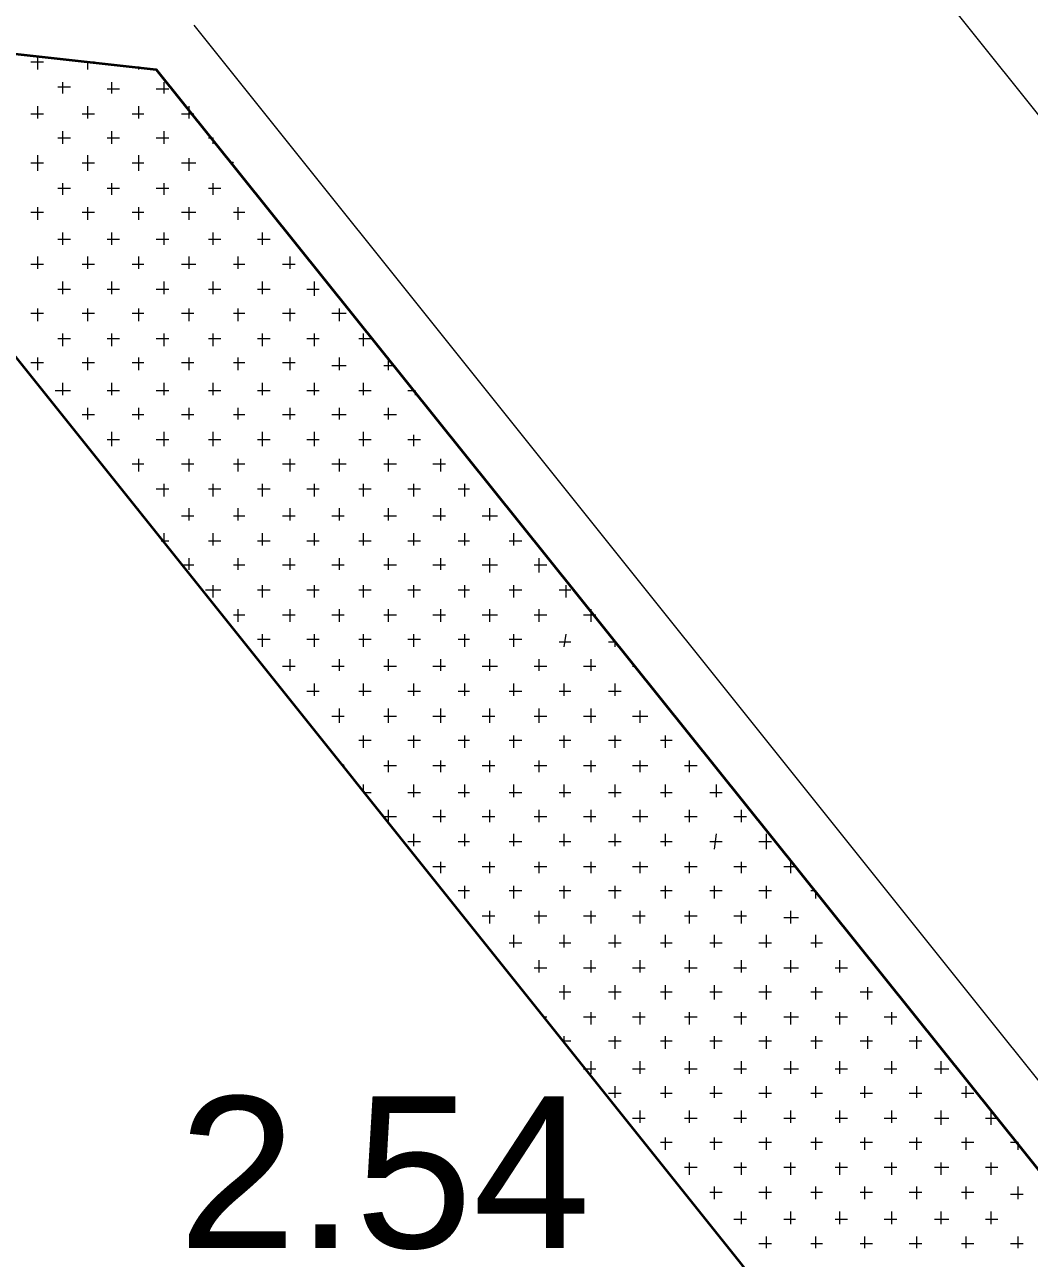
# Model space of a CAD drawing. Header units: millimetres. Extents: x -1787 to 4633, y 81 to 2259.
# Drawn here: x 3682.6 to 3809.3, y 1622.9 to 1778.5 of the extents above; entities that cross this region are included whole.
import ezdxf

# ---------------------------------------------------------------- set-up
doc = ezdxf.new("R2010")
doc.units = ezdxf.units.MM
doc.header["$MEASUREMENT"] = 0
doc.layers.get('0').update_dxf_attribs({"linetype": 'CONTINUOUS'})
doc.styles.add('Arial$001', font='arial.ttf', dxfattribs={"height": 2.232})

msp = doc.modelspace()

# ---------------------------------------------------------------- linework, layer by layer
at = {"color": 5, "linetype": 'Continuous', "lineweight": 20, "true_color": 0x000005}
for points in [[(3649.46722, 1840.72647), (3607.75306, 1892.77796), (3670.02027, 1942.51876), (3900.36029, 1654.89777), (3913.12994, 1653.31676), (3955.20895, 1692.59862)], [(3703.95103, 1778.45926), (3910.33278, 1520.39087), (3910.33278, 1520.39087)]]:
    msp.add_lwpolyline(points, dxfattribs=at)
at = {"color": 1, "linetype": 'Continuous', "lineweight": 35, "true_color": 0x000001}
msp.add_lwpolyline([(3416.57327, 1551.52447), (3419.97851, 1585.45524), (3654.08862, 1777.85118), (3699.20802, 1772.86494), (3904.13038, 1517.22886), (3899.14414, 1472.47431), (3665.27726, 1280.07836), (3630.73842, 1283.72683)], close=True, dxfattribs=at)
msp.add_lwpolyline([(3650.68338, 1775.05402), (3895.37405, 1469.06907), (3895.37405, 1469.06907)], dxfattribs=at)
at = {"color": 3, "linetype": 'Continuous', "lineweight": 15, "true_color": 0x000003}
for points in [[(3683.39799, 1773.83787), (3684.97899, 1773.83787), (3684.97899, 1773.83787)], [(3684.2493, 1772.86494), (3684.2493, 1774.44594), (3684.2493, 1774.44594)], [(3689.84362, 1773.83787), (3691.42462, 1773.83787), (3691.42462, 1773.83787)], [(3690.57331, 1772.86494), (3690.57331, 1773.83787), (3690.57331, 1773.83787)], [(3697.01894, 1772.86494), (3697.01894, 1773.22979), (3697.01894, 1773.22979)], [(3686.80323, 1770.67586), (3688.38423, 1770.67586), (3688.38423, 1770.67586)], [(3687.4113, 1769.82455), (3687.4113, 1771.28394), (3687.4113, 1771.28394)], [(3693.00562, 1770.43263), (3694.58663, 1770.43263), (3694.58663, 1770.43263)], [(3693.6137, 1769.82455), (3693.6137, 1771.28394), (3693.6137, 1771.28394)], [(3699.20802, 1770.43263), (3700.78903, 1770.43263), (3700.78903, 1770.43263)], [(3700.18095, 1769.82455), (3700.18095, 1771.28394), (3700.18095, 1771.28394)], [(3683.39799, 1767.27062), (3684.97899, 1767.27062), (3684.97899, 1767.27062)], [(3684.2493, 1766.66254), (3684.2493, 1768.24355), (3684.2493, 1768.24355)], [(3689.84362, 1767.27062), (3691.42462, 1767.27062), (3691.42462, 1767.27062)], [(3690.57331, 1766.66254), (3690.57331, 1768.24355), (3690.57331, 1768.24355)], [(3696.16763, 1767.27062), (3697.62702, 1767.27062), (3697.62702, 1767.27062)], [(3697.01894, 1766.66254), (3697.01894, 1768.24355), (3697.01894, 1768.24355)], [(3702.37003, 1767.27062), (3703.95103, 1767.27062), (3703.95103, 1767.27062)], [(3703.34295, 1766.66254), (3703.34295, 1768.24355), (3703.34295, 1768.24355)], [(3686.80323, 1764.23023), (3688.38423, 1764.23023), (3688.38423, 1764.23023)], [(3687.4113, 1763.50054), (3687.4113, 1765.08154), (3687.4113, 1765.08154)], [(3693.00562, 1764.23023), (3694.58663, 1764.23023), (3694.58663, 1764.23023)], [(3693.6137, 1763.50054), (3693.6137, 1765.08154), (3693.6137, 1765.08154)], [(3699.20802, 1764.23023), (3700.78903, 1764.23023), (3700.78903, 1764.23023)], [(3700.18095, 1763.50054), (3700.18095, 1765.08154), (3700.18095, 1765.08154)], [(3705.77527, 1764.23023), (3706.38334, 1764.23023), (3706.38334, 1764.23023)], [(3706.38334, 1763.50054), (3706.38334, 1764.23023), (3706.38334, 1764.23023)], [(3683.39799, 1761.06822), (3684.97899, 1761.06822), (3684.97899, 1761.06822)], [(3684.2493, 1760.0953), (3684.2493, 1762.04115), (3684.2493, 1762.04115)], [(3689.84362, 1761.06822), (3691.42462, 1761.06822), (3691.42462, 1761.06822)], [(3690.57331, 1760.0953), (3690.57331, 1762.04115), (3690.57331, 1762.04115)], [(3696.16763, 1761.06822), (3697.62702, 1761.06822), (3697.62702, 1761.06822)], [(3697.01894, 1760.0953), (3697.01894, 1762.04115), (3697.01894, 1762.04115)], [(3702.37003, 1761.06822), (3704.19426, 1761.06822), (3704.19426, 1761.06822)], [(3703.34295, 1760.0953), (3703.34295, 1761.6763), (3703.34295, 1761.6763)], [(3708.93727, 1761.06822), (3708.81566, 1761.18984), (3708.81566, 1761.18984)], [(3686.80323, 1757.90622), (3688.38423, 1757.90622), (3688.38423, 1757.90622)], [(3687.4113, 1757.05491), (3687.4113, 1758.51429), (3687.4113, 1758.51429)], [(3693.00562, 1757.90622), (3694.58663, 1757.90622), (3694.58663, 1757.90622)], [(3693.6137, 1757.05491), (3693.6137, 1758.51429), (3693.6137, 1758.51429)], [(3699.20802, 1757.90622), (3700.78903, 1757.90622), (3700.78903, 1757.90622)], [(3700.18095, 1757.05491), (3700.18095, 1758.51429), (3700.18095, 1758.51429)], [(3705.77527, 1757.90622), (3707.35627, 1757.90622), (3707.35627, 1757.90622)], [(3706.38334, 1757.05491), (3706.38334, 1758.51429), (3706.38334, 1758.51429)], [(3683.39799, 1754.86583), (3684.97899, 1754.86583), (3684.97899, 1754.86583)], [(3684.2493, 1753.8929), (3684.2493, 1755.4739), (3684.2493, 1755.4739)], [(3689.84362, 1754.86583), (3691.42462, 1754.86583), (3691.42462, 1754.86583)], [(3690.57331, 1753.8929), (3690.57331, 1755.4739), (3690.57331, 1755.4739)], [(3696.16763, 1754.86583), (3697.62702, 1754.86583), (3697.62702, 1754.86583)], [(3697.01894, 1753.8929), (3697.01894, 1755.4739), (3697.01894, 1755.4739)], [(3702.37003, 1754.86583), (3704.19426, 1754.86583), (3704.19426, 1754.86583)], [(3703.34295, 1753.8929), (3703.34295, 1755.4739), (3703.34295, 1755.4739)], [(3708.93727, 1754.86583), (3710.39666, 1754.86583), (3710.39666, 1754.86583)], [(3709.54535, 1753.8929), (3709.54535, 1755.4739), (3709.54535, 1755.4739)], [(3686.80323, 1751.46059), (3688.38423, 1751.46059), (3688.38423, 1751.46059)], [(3687.4113, 1750.73089), (3687.4113, 1752.3119), (3687.4113, 1752.3119)], [(3693.00562, 1751.46059), (3694.58663, 1751.46059), (3694.58663, 1751.46059)], [(3693.6137, 1750.73089), (3693.6137, 1752.3119), (3693.6137, 1752.3119)], [(3699.20802, 1751.46059), (3700.78903, 1751.46059), (3700.78903, 1751.46059)], [(3700.18095, 1750.73089), (3700.18095, 1752.3119), (3700.18095, 1752.3119)], [(3705.77527, 1751.46059), (3707.35627, 1751.46059), (3707.35627, 1751.46059)], [(3706.38334, 1750.73089), (3706.38334, 1752.3119), (3706.38334, 1752.3119)], [(3711.97766, 1751.46059), (3713.55867, 1751.46059), (3713.55867, 1751.46059)], [(3712.58574, 1750.73089), (3712.58574, 1752.3119), (3712.58574, 1752.3119)], [(3683.39799, 1748.29858), (3684.97899, 1748.29858), (3684.97899, 1748.29858)], [(3684.2493, 1747.6905), (3684.2493, 1749.27151), (3684.2493, 1749.27151)], [(3689.84362, 1748.29858), (3691.42462, 1748.29858), (3691.42462, 1748.29858)], [(3690.57331, 1747.6905), (3690.57331, 1749.27151), (3690.57331, 1749.27151)], [(3696.16763, 1748.29858), (3697.62702, 1748.29858), (3697.62702, 1748.29858)], [(3697.01894, 1747.6905), (3697.01894, 1749.27151), (3697.01894, 1749.27151)], [(3702.37003, 1748.29858), (3704.19426, 1748.29858), (3704.19426, 1748.29858)], [(3703.34295, 1747.6905), (3703.34295, 1749.27151), (3703.34295, 1749.27151)], [(3708.93727, 1748.29858), (3710.39666, 1748.29858), (3710.39666, 1748.29858)], [(3709.54535, 1747.6905), (3709.54535, 1749.27151), (3709.54535, 1749.27151)], [(3715.13967, 1748.29858), (3716.72067, 1748.29858), (3716.72067, 1748.29858)], [(3716.1126, 1747.6905), (3716.1126, 1749.27151), (3716.1126, 1749.27151)], [(3686.80323, 1745.13657), (3688.38423, 1745.13657), (3688.38423, 1745.13657)], [(3687.4113, 1744.5285), (3687.4113, 1746.1095), (3687.4113, 1746.1095)], [(3693.00562, 1745.13657), (3694.58663, 1745.13657), (3694.58663, 1745.13657)], [(3693.6137, 1744.5285), (3693.6137, 1746.1095), (3693.6137, 1746.1095)], [(3699.20802, 1745.13657), (3700.78903, 1745.13657), (3700.78903, 1745.13657)], [(3700.18095, 1744.5285), (3700.18095, 1746.1095), (3700.18095, 1746.1095)], [(3705.77527, 1745.13657), (3707.35627, 1745.13657), (3707.35627, 1745.13657)], [(3706.38334, 1744.5285), (3706.38334, 1746.1095), (3706.38334, 1746.1095)], [(3711.97766, 1745.13657), (3713.55867, 1745.13657), (3713.55867, 1745.13657)], [(3712.58574, 1744.5285), (3712.58574, 1746.1095), (3712.58574, 1746.1095)], [(3718.18006, 1745.13657), (3719.76107, 1745.13657), (3719.76107, 1745.13657)], [(3719.15299, 1744.28526), (3719.15299, 1746.1095), (3719.15299, 1746.1095)], [(3683.39799, 1742.09618), (3684.97899, 1742.09618), (3684.97899, 1742.09618)], [(3684.2493, 1741.12326), (3684.2493, 1742.70426), (3684.2493, 1742.70426)], [(3689.84362, 1742.09618), (3691.42462, 1742.09618), (3691.42462, 1742.09618)], [(3690.57331, 1741.12326), (3690.57331, 1742.70426), (3690.57331, 1742.70426)], [(3696.16763, 1742.09618), (3697.62702, 1742.09618), (3697.62702, 1742.09618)], [(3697.01894, 1741.12326), (3697.01894, 1742.70426), (3697.01894, 1742.70426)], [(3702.37003, 1742.09618), (3703.95103, 1742.09618), (3703.95103, 1742.09618)], [(3703.34295, 1741.12326), (3703.34295, 1742.70426), (3703.34295, 1742.70426)], [(3708.93727, 1742.09618), (3710.39666, 1742.09618), (3710.39666, 1742.09618)], [(3709.54535, 1741.12326), (3709.54535, 1742.70426), (3709.54535, 1742.70426)], [(3715.13967, 1742.09618), (3716.72067, 1742.09618), (3716.72067, 1742.09618)], [(3716.1126, 1741.12326), (3716.1126, 1742.70426), (3716.1126, 1742.70426)], [(3721.34207, 1742.09618), (3723.1663, 1742.09618), (3723.1663, 1742.09618)], [(3722.31499, 1741.12326), (3722.31499, 1742.70426), (3722.31499, 1742.70426)], [(3686.80323, 1738.93418), (3688.38423, 1738.93418), (3688.38423, 1738.93418)], [(3687.4113, 1737.96125), (3687.4113, 1739.54225), (3687.4113, 1739.54225)], [(3693.00562, 1738.93418), (3694.58663, 1738.93418), (3694.58663, 1738.93418)], [(3693.6137, 1737.96125), (3693.6137, 1739.54225), (3693.6137, 1739.54225)], [(3699.20802, 1738.93418), (3700.78903, 1738.93418), (3700.78903, 1738.93418)], [(3700.18095, 1737.96125), (3700.18095, 1739.54225), (3700.18095, 1739.54225)], [(3705.77527, 1738.93418), (3707.35627, 1738.93418), (3707.35627, 1738.93418)], [(3706.38334, 1737.96125), (3706.38334, 1739.54225), (3706.38334, 1739.54225)], [(3711.97766, 1738.93418), (3713.55867, 1738.93418), (3713.55867, 1738.93418)], [(3712.58574, 1737.96125), (3712.58574, 1739.54225), (3712.58574, 1739.54225)], [(3718.18006, 1738.93418), (3719.76107, 1738.93418), (3719.76107, 1738.93418)], [(3719.15299, 1737.96125), (3719.15299, 1739.54225), (3719.15299, 1739.54225)], [(3724.74731, 1738.93418), (3726.32831, 1738.93418), (3726.32831, 1738.93418)], [(3725.35538, 1737.96125), (3725.35538, 1739.54225), (3725.35538, 1739.54225)], [(3683.39799, 1735.89379), (3684.97899, 1735.89379), (3684.97899, 1735.89379)], [(3684.2493, 1734.92086), (3684.2493, 1736.50186), (3684.2493, 1736.50186)], [(3689.84362, 1735.89379), (3691.42462, 1735.89379), (3691.42462, 1735.89379)], [(3690.57331, 1734.92086), (3690.57331, 1736.50186), (3690.57331, 1736.50186)], [(3696.16763, 1735.89379), (3697.62702, 1735.89379), (3697.62702, 1735.89379)], [(3697.01894, 1734.92086), (3697.01894, 1736.50186), (3697.01894, 1736.50186)], [(3702.37003, 1735.89379), (3703.95103, 1735.89379), (3703.95103, 1735.89379)], [(3703.34295, 1734.92086), (3703.34295, 1736.50186), (3703.34295, 1736.50186)], [(3708.93727, 1735.89379), (3710.39666, 1735.89379), (3710.39666, 1735.89379)], [(3709.54535, 1734.92086), (3709.54535, 1736.50186), (3709.54535, 1736.50186)], [(3715.13967, 1735.89379), (3716.72067, 1735.89379), (3716.72067, 1735.89379)], [(3716.1126, 1734.92086), (3716.1126, 1736.50186), (3716.1126, 1736.50186)], [(3722.31499, 1734.92086), (3722.31499, 1736.50186), (3722.31499, 1736.50186)], [(3728.51739, 1734.92086), (3728.51739, 1736.50186), (3728.51739, 1736.50186)], [(3721.34207, 1735.52894), (3723.1663, 1735.52894), (3723.1663, 1735.52894)], [(3727.90931, 1735.52894), (3729.12547, 1735.52894), (3729.12547, 1735.52894)], [(3687.4113, 1731.75885), (3687.4113, 1733.33986), (3687.4113, 1733.33986)], [(3693.6137, 1731.75885), (3693.6137, 1733.33986), (3693.6137, 1733.33986)], [(3700.18095, 1731.75885), (3700.18095, 1733.33986), (3700.18095, 1733.33986)], [(3706.38334, 1731.75885), (3706.38334, 1733.33986), (3706.38334, 1733.33986)], [(3712.58574, 1731.75885), (3712.58574, 1733.33986), (3712.58574, 1733.33986)], [(3719.15299, 1731.75885), (3719.15299, 1733.33986), (3719.15299, 1733.33986)], [(3725.35538, 1731.75885), (3725.35538, 1733.33986), (3725.35538, 1733.33986)], [(3686.43838, 1732.36693), (3688.38423, 1732.36693), (3688.38423, 1732.36693)], [(3693.00562, 1732.36693), (3694.58663, 1732.36693), (3694.58663, 1732.36693)], [(3699.20802, 1732.36693), (3700.78903, 1732.36693), (3700.78903, 1732.36693)], [(3705.77527, 1732.36693), (3707.35627, 1732.36693), (3707.35627, 1732.36693)], [(3711.97766, 1732.36693), (3713.55867, 1732.36693), (3713.55867, 1732.36693)], [(3718.18006, 1732.36693), (3719.76107, 1732.36693), (3719.76107, 1732.36693)], [(3724.74731, 1732.36693), (3726.32831, 1732.36693), (3726.32831, 1732.36693)], [(3730.9497, 1732.36693), (3731.6794, 1732.36693), (3731.6794, 1732.36693)], [(3731.92263, 1731.75885), (3731.92263, 1732.36693), (3731.92263, 1732.36693)], [(3690.57331, 1728.71846), (3690.57331, 1730.17785), (3690.57331, 1730.17785)], [(3697.01894, 1728.71846), (3697.01894, 1730.17785), (3697.01894, 1730.17785)], [(3703.34295, 1728.71846), (3703.34295, 1730.17785), (3703.34295, 1730.17785)], [(3709.54535, 1728.71846), (3709.54535, 1730.17785), (3709.54535, 1730.17785)], [(3716.1126, 1728.71846), (3716.1126, 1730.17785), (3716.1126, 1730.17785)], [(3722.31499, 1728.71846), (3722.31499, 1730.17785), (3722.31499, 1730.17785)], [(3728.51739, 1728.71846), (3728.51739, 1730.17785), (3728.51739, 1730.17785)], [(3689.84362, 1729.32654), (3691.42462, 1729.32654), (3691.42462, 1729.32654)], [(3696.16763, 1729.32654), (3697.62702, 1729.32654), (3697.62702, 1729.32654)], [(3702.37003, 1729.32654), (3703.95103, 1729.32654), (3703.95103, 1729.32654)], [(3708.93727, 1729.32654), (3710.39666, 1729.32654), (3710.39666, 1729.32654)], [(3715.13967, 1729.32654), (3716.72067, 1729.32654), (3716.72067, 1729.32654)], [(3721.34207, 1729.32654), (3723.1663, 1729.32654), (3723.1663, 1729.32654)], [(3727.90931, 1729.32654), (3729.49032, 1729.32654), (3729.49032, 1729.32654)], [(3734.11171, 1729.32654), (3733.9901, 1729.32654), (3733.9901, 1729.32654)], [(3693.6137, 1725.31322), (3693.6137, 1727.13746), (3693.6137, 1727.13746)], [(3700.18095, 1725.31322), (3700.18095, 1727.13746), (3700.18095, 1727.13746)], [(3706.38334, 1725.31322), (3706.38334, 1727.13746), (3706.38334, 1727.13746)], [(3712.58574, 1725.31322), (3712.58574, 1727.13746), (3712.58574, 1727.13746)], [(3719.15299, 1725.31322), (3719.15299, 1727.13746), (3719.15299, 1727.13746)], [(3725.35538, 1725.31322), (3725.35538, 1727.13746), (3725.35538, 1727.13746)], [(3731.6794, 1725.31322), (3731.6794, 1726.77261), (3731.6794, 1726.77261)], [(3693.00562, 1726.16453), (3694.58663, 1726.16453), (3694.58663, 1726.16453)], [(3699.20802, 1726.16453), (3700.78903, 1726.16453), (3700.78903, 1726.16453)], [(3705.77527, 1726.16453), (3707.35627, 1726.16453), (3707.35627, 1726.16453)], [(3711.97766, 1726.16453), (3713.55867, 1726.16453), (3713.55867, 1726.16453)], [(3718.18006, 1726.16453), (3719.76107, 1726.16453), (3719.76107, 1726.16453)], [(3724.74731, 1726.16453), (3726.32831, 1726.16453), (3726.32831, 1726.16453)], [(3730.9497, 1726.16453), (3732.53071, 1726.16453), (3732.53071, 1726.16453)], [(3697.01894, 1722.15122), (3697.01894, 1723.73222), (3697.01894, 1723.73222)], [(3703.34295, 1722.15122), (3703.34295, 1723.73222), (3703.34295, 1723.73222)], [(3709.54535, 1722.15122), (3709.54535, 1723.73222), (3709.54535, 1723.73222)], [(3716.1126, 1722.15122), (3716.1126, 1723.73222), (3716.1126, 1723.73222)], [(3722.31499, 1722.15122), (3722.31499, 1723.73222), (3722.31499, 1723.73222)], [(3728.51739, 1722.15122), (3728.51739, 1723.73222), (3728.51739, 1723.73222)], [(3735.08464, 1722.15122), (3735.08464, 1723.73222), (3735.08464, 1723.73222)], [(3696.16763, 1723.12414), (3697.62702, 1723.12414), (3697.62702, 1723.12414)], [(3702.37003, 1723.12414), (3703.95103, 1723.12414), (3703.95103, 1723.12414)], [(3708.93727, 1723.12414), (3710.39666, 1723.12414), (3710.39666, 1723.12414)], [(3715.13967, 1723.12414), (3716.72067, 1723.12414), (3716.72067, 1723.12414)], [(3721.34207, 1723.12414), (3723.1663, 1723.12414), (3723.1663, 1723.12414)], [(3727.90931, 1723.12414), (3729.49032, 1723.12414), (3729.49032, 1723.12414)], [(3734.11171, 1723.12414), (3735.69271, 1723.12414), (3735.69271, 1723.12414)], [(3700.18095, 1718.98921), (3700.18095, 1720.57021), (3700.18095, 1720.57021)], [(3706.38334, 1718.98921), (3706.38334, 1720.57021), (3706.38334, 1720.57021)], [(3712.58574, 1718.98921), (3712.58574, 1720.57021), (3712.58574, 1720.57021)], [(3719.15299, 1718.98921), (3719.15299, 1720.57021), (3719.15299, 1720.57021)], [(3725.35538, 1718.98921), (3725.35538, 1720.57021), (3725.35538, 1720.57021)], [(3731.6794, 1718.98921), (3731.6794, 1720.57021), (3731.6794, 1720.57021)], [(3738.12503, 1718.98921), (3738.12503, 1720.57021), (3738.12503, 1720.57021)], [(3699.20802, 1719.96214), (3700.78903, 1719.96214), (3700.78903, 1719.96214)], [(3705.77527, 1719.96214), (3707.35627, 1719.96214), (3707.35627, 1719.96214)], [(3711.97766, 1719.96214), (3713.55867, 1719.96214), (3713.55867, 1719.96214)], [(3718.18006, 1719.96214), (3719.76107, 1719.96214), (3719.76107, 1719.96214)], [(3724.74731, 1719.96214), (3726.32831, 1719.96214), (3726.32831, 1719.96214)], [(3730.9497, 1719.96214), (3732.53071, 1719.96214), (3732.53071, 1719.96214)], [(3737.27372, 1719.96214), (3738.73311, 1719.96214), (3738.73311, 1719.96214)], [(3703.34295, 1715.94882), (3703.34295, 1717.52982), (3703.34295, 1717.52982)], [(3709.54535, 1715.94882), (3709.54535, 1717.52982), (3709.54535, 1717.52982)], [(3716.1126, 1715.94882), (3716.1126, 1717.52982), (3716.1126, 1717.52982)], [(3722.31499, 1715.94882), (3722.31499, 1717.52982), (3722.31499, 1717.52982)], [(3728.51739, 1715.94882), (3728.51739, 1717.52982), (3728.51739, 1717.52982)], [(3735.08464, 1715.94882), (3735.08464, 1717.52982), (3735.08464, 1717.52982)], [(3741.28703, 1715.94882), (3741.28703, 1717.52982), (3741.28703, 1717.52982)], [(3697.38379, 1716.5569), (3697.62702, 1716.5569), (3697.62702, 1716.5569)], [(3702.37003, 1716.5569), (3703.95103, 1716.5569), (3703.95103, 1716.5569)], [(3708.93727, 1716.5569), (3710.39666, 1716.5569), (3710.39666, 1716.5569)], [(3715.13967, 1716.5569), (3716.72067, 1716.5569), (3716.72067, 1716.5569)], [(3721.34207, 1716.5569), (3722.92307, 1716.5569), (3722.92307, 1716.5569)], [(3727.90931, 1716.5569), (3729.49032, 1716.5569), (3729.49032, 1716.5569)], [(3734.11171, 1716.5569), (3735.69271, 1716.5569), (3735.69271, 1716.5569)], [(3740.31411, 1716.5569), (3742.25996, 1716.5569), (3742.25996, 1716.5569)], [(3700.18095, 1713.39489), (3700.18095, 1714.36782), (3700.18095, 1714.36782)], [(3706.38334, 1712.78681), (3706.38334, 1714.36782), (3706.38334, 1714.36782)], [(3712.58574, 1712.78681), (3712.58574, 1714.36782), (3712.58574, 1714.36782)], [(3719.15299, 1712.78681), (3719.15299, 1714.36782), (3719.15299, 1714.36782)], [(3725.35538, 1712.78681), (3725.35538, 1714.36782), (3725.35538, 1714.36782)], [(3731.6794, 1712.78681), (3731.6794, 1714.36782), (3731.6794, 1714.36782)], [(3738.12503, 1712.78681), (3738.12503, 1714.36782), (3738.12503, 1714.36782)], [(3744.32742, 1712.78681), (3744.32742, 1714.36782), (3744.32742, 1714.36782)], [(3699.8161, 1713.39489), (3700.78903, 1713.39489), (3700.78903, 1713.39489)], [(3705.77527, 1713.39489), (3707.35627, 1713.39489), (3707.35627, 1713.39489)], [(3711.97766, 1713.39489), (3713.55867, 1713.39489), (3713.55867, 1713.39489)], [(3718.18006, 1713.39489), (3719.76107, 1713.39489), (3719.76107, 1713.39489)], [(3724.74731, 1713.39489), (3726.32831, 1713.39489), (3726.32831, 1713.39489)], [(3730.9497, 1713.39489), (3732.53071, 1713.39489), (3732.53071, 1713.39489)], [(3737.27372, 1713.39489), (3738.73311, 1713.39489), (3738.73311, 1713.39489)], [(3743.71935, 1713.39489), (3745.30035, 1713.39489), (3745.30035, 1713.39489)], [(3703.34295, 1709.74642), (3703.34295, 1711.20581), (3703.34295, 1711.20581)], [(3709.54535, 1709.74642), (3709.54535, 1711.20581), (3709.54535, 1711.20581)], [(3716.1126, 1709.74642), (3716.1126, 1711.20581), (3716.1126, 1711.20581)], [(3722.31499, 1709.74642), (3722.31499, 1711.20581), (3722.31499, 1711.20581)], [(3728.51739, 1709.74642), (3728.51739, 1711.20581), (3728.51739, 1711.20581)], [(3735.08464, 1709.74642), (3735.08464, 1711.20581), (3735.08464, 1711.20581)], [(3741.28703, 1709.38158), (3741.28703, 1711.20581), (3741.28703, 1711.20581)], [(3747.48943, 1709.38158), (3747.48943, 1711.20581), (3747.48943, 1711.20581)], [(3702.61326, 1710.3545), (3703.95103, 1710.3545), (3703.95103, 1710.3545)], [(3708.93727, 1710.3545), (3710.39666, 1710.3545), (3710.39666, 1710.3545)], [(3715.13967, 1710.3545), (3716.72067, 1710.3545), (3716.72067, 1710.3545)], [(3721.34207, 1710.3545), (3722.92307, 1710.3545), (3722.92307, 1710.3545)], [(3727.90931, 1710.3545), (3729.49032, 1710.3545), (3729.49032, 1710.3545)], [(3734.11171, 1710.3545), (3735.69271, 1710.3545), (3735.69271, 1710.3545)], [(3740.31411, 1710.3545), (3742.25996, 1710.3545), (3742.25996, 1710.3545)], [(3746.88135, 1710.3545), (3748.46236, 1710.3545), (3748.46236, 1710.3545)], [(3706.38334, 1706.21957), (3706.38334, 1707.80057), (3706.38334, 1707.80057)], [(3712.58574, 1706.21957), (3712.58574, 1707.80057), (3712.58574, 1707.80057)], [(3719.15299, 1706.21957), (3719.15299, 1707.80057), (3719.15299, 1707.80057)], [(3725.35538, 1706.21957), (3725.35538, 1707.80057), (3725.35538, 1707.80057)], [(3731.6794, 1706.21957), (3731.6794, 1707.80057), (3731.6794, 1707.80057)], [(3738.12503, 1706.21957), (3738.12503, 1707.80057), (3738.12503, 1707.80057)], [(3744.32742, 1706.21957), (3744.32742, 1707.80057), (3744.32742, 1707.80057)], [(3750.89467, 1706.21957), (3750.89467, 1707.80057), (3750.89467, 1707.80057)], [(3705.41042, 1707.19249), (3707.35627, 1707.19249), (3707.35627, 1707.19249)], [(3711.97766, 1707.19249), (3713.55867, 1707.19249), (3713.55867, 1707.19249)], [(3718.18006, 1707.19249), (3719.76107, 1707.19249), (3719.76107, 1707.19249)], [(3724.74731, 1707.19249), (3726.32831, 1707.19249), (3726.32831, 1707.19249)], [(3730.9497, 1707.19249), (3732.53071, 1707.19249), (3732.53071, 1707.19249)], [(3737.27372, 1707.19249), (3738.73311, 1707.19249), (3738.73311, 1707.19249)], [(3743.71935, 1707.19249), (3745.30035, 1707.19249), (3745.30035, 1707.19249)], [(3750.04336, 1707.19249), (3751.50275, 1707.19249), (3751.50275, 1707.19249)], [(3709.54535, 1703.17918), (3709.54535, 1704.76018), (3709.54535, 1704.76018)], [(3716.1126, 1703.17918), (3716.1126, 1704.76018), (3716.1126, 1704.76018)], [(3722.31499, 1703.17918), (3722.31499, 1704.76018), (3722.31499, 1704.76018)], [(3728.51739, 1703.17918), (3728.51739, 1704.76018), (3728.51739, 1704.76018)], [(3735.08464, 1703.17918), (3735.08464, 1704.76018), (3735.08464, 1704.76018)], [(3741.28703, 1703.17918), (3741.28703, 1704.76018), (3741.28703, 1704.76018)], [(3747.48943, 1703.17918), (3747.48943, 1704.76018), (3747.48943, 1704.76018)], [(3754.05668, 1703.17918), (3754.05668, 1704.76018), (3754.05668, 1704.76018)], [(3708.93727, 1704.03049), (3710.39666, 1704.03049), (3710.39666, 1704.03049)], [(3715.13967, 1704.03049), (3716.72067, 1704.03049), (3716.72067, 1704.03049)], [(3721.34207, 1704.03049), (3722.92307, 1704.03049), (3722.92307, 1704.03049)], [(3727.90931, 1704.03049), (3729.49032, 1704.03049), (3729.49032, 1704.03049)], [(3734.11171, 1704.03049), (3735.69271, 1704.03049), (3735.69271, 1704.03049)], [(3740.31411, 1704.03049), (3742.25996, 1704.03049), (3742.25996, 1704.03049)], [(3746.88135, 1704.03049), (3748.46236, 1704.03049), (3748.46236, 1704.03049)], [(3753.08375, 1704.03049), (3754.66475, 1704.03049), (3754.66475, 1704.03049)], [(3712.58574, 1700.01717), (3712.58574, 1701.59817), (3712.58574, 1701.59817)], [(3719.15299, 1700.01717), (3719.15299, 1701.59817), (3719.15299, 1701.59817)], [(3725.35538, 1700.01717), (3725.35538, 1701.59817), (3725.35538, 1701.59817)], [(3731.6794, 1700.01717), (3731.6794, 1701.59817), (3731.6794, 1701.59817)], [(3738.12503, 1700.01717), (3738.12503, 1701.59817), (3738.12503, 1701.59817)], [(3744.32742, 1700.01717), (3744.32742, 1701.59817), (3744.32742, 1701.59817)], [(3750.65144, 1700.01717), (3750.89467, 1701.59817), (3750.89467, 1701.59817)], [(3711.97766, 1700.9901), (3713.55867, 1700.9901), (3713.55867, 1700.9901)], [(3718.18006, 1700.9901), (3719.76107, 1700.9901), (3719.76107, 1700.9901)], [(3724.74731, 1700.9901), (3726.32831, 1700.9901), (3726.32831, 1700.9901)], [(3730.9497, 1700.9901), (3732.53071, 1700.9901), (3732.53071, 1700.9901)], [(3737.27372, 1700.9901), (3738.73311, 1700.9901), (3738.73311, 1700.9901)], [(3743.71935, 1700.9901), (3745.30035, 1700.9901), (3745.30035, 1700.9901)], [(3750.04336, 1700.62525), (3751.50275, 1700.62525), (3751.50275, 1700.62525)], [(3756.24576, 1700.62525), (3757.09707, 1700.62525), (3757.09707, 1700.62525)], [(3757.09707, 1700.01717), (3757.09707, 1700.62525), (3757.09707, 1700.62525)], [(3716.1126, 1696.97678), (3716.1126, 1698.43617), (3716.1126, 1698.43617)], [(3722.31499, 1696.97678), (3722.31499, 1698.43617), (3722.31499, 1698.43617)], [(3728.51739, 1696.97678), (3728.51739, 1698.43617), (3728.51739, 1698.43617)], [(3735.08464, 1696.97678), (3735.08464, 1698.43617), (3735.08464, 1698.43617)], [(3741.28703, 1696.97678), (3741.28703, 1698.43617), (3741.28703, 1698.43617)], [(3747.48943, 1696.97678), (3747.48943, 1698.43617), (3747.48943, 1698.43617)], [(3754.05668, 1696.97678), (3754.05668, 1698.43617), (3754.05668, 1698.43617)], [(3715.13967, 1697.58486), (3716.72067, 1697.58486), (3716.72067, 1697.58486)], [(3721.34207, 1697.58486), (3722.92307, 1697.58486), (3722.92307, 1697.58486)], [(3727.90931, 1697.58486), (3729.49032, 1697.58486), (3729.49032, 1697.58486)], [(3734.11171, 1697.58486), (3735.69271, 1697.58486), (3735.69271, 1697.58486)], [(3740.31411, 1697.58486), (3742.25996, 1697.58486), (3742.25996, 1697.58486)], [(3746.88135, 1697.58486), (3748.46236, 1697.58486), (3748.46236, 1697.58486)], [(3753.08375, 1697.58486), (3754.66475, 1697.58486), (3754.66475, 1697.58486)], [(3759.28615, 1697.58486), (3759.651, 1697.58486), (3759.651, 1697.58486)], [(3719.15299, 1693.81477), (3719.15299, 1695.39578), (3719.15299, 1695.39578)], [(3725.35538, 1693.81477), (3725.35538, 1695.39578), (3725.35538, 1695.39578)], [(3731.6794, 1693.81477), (3731.6794, 1695.39578), (3731.6794, 1695.39578)], [(3738.12503, 1693.81477), (3738.12503, 1695.39578), (3738.12503, 1695.39578)], [(3744.32742, 1693.81477), (3744.32742, 1695.39578), (3744.32742, 1695.39578)], [(3750.65144, 1693.81477), (3750.65144, 1695.39578), (3750.65144, 1695.39578)], [(3757.09707, 1693.81477), (3757.09707, 1695.39578), (3757.09707, 1695.39578)], [(3718.18006, 1694.42285), (3719.76107, 1694.42285), (3719.76107, 1694.42285)], [(3724.74731, 1694.42285), (3726.32831, 1694.42285), (3726.32831, 1694.42285)], [(3730.9497, 1694.42285), (3732.53071, 1694.42285), (3732.53071, 1694.42285)], [(3737.27372, 1694.42285), (3738.73311, 1694.42285), (3738.73311, 1694.42285)], [(3743.71935, 1694.42285), (3745.30035, 1694.42285), (3745.30035, 1694.42285)], [(3750.04336, 1694.42285), (3751.50275, 1694.42285), (3751.50275, 1694.42285)], [(3756.24576, 1694.42285), (3757.82676, 1694.42285), (3757.82676, 1694.42285)], [(3722.31499, 1690.40954), (3722.31499, 1692.23377), (3722.31499, 1692.23377)], [(3728.51739, 1690.40954), (3728.51739, 1692.23377), (3728.51739, 1692.23377)], [(3735.08464, 1690.40954), (3735.08464, 1692.23377), (3735.08464, 1692.23377)], [(3741.28703, 1690.40954), (3741.28703, 1692.23377), (3741.28703, 1692.23377)], [(3747.48943, 1690.40954), (3747.48943, 1692.23377), (3747.48943, 1692.23377)], [(3754.05668, 1690.40954), (3754.05668, 1692.23377), (3754.05668, 1692.23377)], [(3721.34207, 1691.26085), (3722.92307, 1691.26085), (3722.92307, 1691.26085)], [(3727.90931, 1691.26085), (3729.49032, 1691.26085), (3729.49032, 1691.26085)], [(3734.11171, 1691.26085), (3735.69271, 1691.26085), (3735.69271, 1691.26085)], [(3740.31411, 1691.26085), (3741.89511, 1691.26085), (3741.89511, 1691.26085)], [(3746.88135, 1691.26085), (3748.46236, 1691.26085), (3748.46236, 1691.26085)], [(3753.08375, 1691.26085), (3754.66475, 1691.26085), (3754.66475, 1691.26085)], [(3759.28615, 1691.26085), (3761.232, 1691.26085), (3761.232, 1691.26085)], [(3760.25907, 1690.40954), (3760.25907, 1691.99054), (3760.25907, 1691.99054)], [(3724.74731, 1688.22045), (3726.32831, 1688.22045), (3726.32831, 1688.22045)], [(3725.35538, 1687.24753), (3725.35538, 1688.82853), (3725.35538, 1688.82853)], [(3730.9497, 1688.22045), (3732.53071, 1688.22045), (3732.53071, 1688.22045)], [(3731.6794, 1687.24753), (3731.6794, 1688.82853), (3731.6794, 1688.82853)], [(3737.27372, 1688.22045), (3738.73311, 1688.22045), (3738.73311, 1688.22045)], [(3738.12503, 1687.24753), (3738.12503, 1688.82853), (3738.12503, 1688.82853)], [(3743.71935, 1688.22045), (3745.30035, 1688.22045), (3745.30035, 1688.22045)], [(3744.32742, 1687.24753), (3744.32742, 1688.82853), (3744.32742, 1688.82853)], [(3750.04336, 1688.22045), (3751.50275, 1688.22045), (3751.50275, 1688.22045)], [(3750.65144, 1687.24753), (3750.65144, 1688.82853), (3750.65144, 1688.82853)], [(3756.24576, 1688.22045), (3757.82676, 1688.22045), (3757.82676, 1688.22045)], [(3757.09707, 1687.24753), (3757.09707, 1688.82853), (3757.09707, 1688.82853)], [(3762.813, 1688.22045), (3764.27239, 1688.22045), (3764.27239, 1688.22045)], [(3763.42108, 1687.24753), (3763.42108, 1688.82853), (3763.42108, 1688.82853)], [(3722.31499, 1685.66653), (3722.19338, 1685.78814), (3722.19338, 1685.78814)], [(3722.92307, 1685.05845), (3722.80146, 1685.18006), (3722.80146, 1685.18006)], [(3727.90931, 1685.05845), (3729.49032, 1685.05845), (3729.49032, 1685.05845)], [(3728.51739, 1684.20714), (3728.51739, 1685.66653), (3728.51739, 1685.66653)], [(3734.11171, 1685.05845), (3735.69271, 1685.05845), (3735.69271, 1685.05845)], [(3735.08464, 1684.20714), (3735.08464, 1685.66653), (3735.08464, 1685.66653)], [(3740.31411, 1685.05845), (3741.89511, 1685.05845), (3741.89511, 1685.05845)], [(3741.28703, 1684.20714), (3741.28703, 1685.66653), (3741.28703, 1685.66653)], [(3746.88135, 1685.05845), (3748.46236, 1685.05845), (3748.46236, 1685.05845)], [(3747.48943, 1684.20714), (3747.48943, 1685.66653), (3747.48943, 1685.66653)], [(3753.08375, 1685.05845), (3754.66475, 1685.05845), (3754.66475, 1685.05845)], [(3754.05668, 1684.20714), (3754.05668, 1685.66653), (3754.05668, 1685.66653)], [(3759.28615, 1685.05845), (3761.232, 1685.05845), (3761.232, 1685.05845)], [(3760.25907, 1684.20714), (3760.25907, 1685.66653), (3760.25907, 1685.66653)], [(3765.85339, 1685.05845), (3767.4344, 1685.05845), (3767.4344, 1685.05845)], [(3766.46147, 1684.20714), (3766.46147, 1685.66653), (3766.46147, 1685.66653)], [(3725.35538, 1681.65321), (3725.35538, 1682.62613), (3725.35538, 1682.62613)], [(3725.35538, 1681.65321), (3726.32831, 1681.65321), (3726.32831, 1681.65321)], [(3730.9497, 1681.65321), (3732.53071, 1681.65321), (3732.53071, 1681.65321)], [(3731.6794, 1681.04513), (3731.6794, 1682.62613), (3731.6794, 1682.62613)], [(3737.27372, 1681.65321), (3738.73311, 1681.65321), (3738.73311, 1681.65321)], [(3738.12503, 1681.04513), (3738.12503, 1682.62613), (3738.12503, 1682.62613)], [(3743.71935, 1681.65321), (3745.30035, 1681.65321), (3745.30035, 1681.65321)], [(3744.32742, 1681.04513), (3744.32742, 1682.62613), (3744.32742, 1682.62613)], [(3750.04336, 1681.65321), (3751.50275, 1681.65321), (3751.50275, 1681.65321)], [(3750.65144, 1681.04513), (3750.65144, 1682.62613), (3750.65144, 1682.62613)], [(3756.24576, 1681.65321), (3757.82676, 1681.65321), (3757.82676, 1681.65321)], [(3757.09707, 1681.04513), (3757.09707, 1682.62613), (3757.09707, 1682.62613)], [(3762.813, 1681.65321), (3764.27239, 1681.65321), (3764.27239, 1681.65321)], [(3763.42108, 1681.04513), (3763.42108, 1682.62613), (3763.42108, 1682.62613)], [(3769.0154, 1681.65321), (3770.5964, 1681.65321), (3770.5964, 1681.65321)], [(3769.86671, 1681.04513), (3769.86671, 1682.62613), (3769.86671, 1682.62613)], [(3727.90931, 1678.61282), (3729.49032, 1678.61282), (3729.49032, 1678.61282)], [(3728.51739, 1677.88312), (3728.51739, 1679.46413), (3728.51739, 1679.46413)], [(3734.11171, 1678.61282), (3735.69271, 1678.61282), (3735.69271, 1678.61282)], [(3735.08464, 1677.88312), (3735.08464, 1679.46413), (3735.08464, 1679.46413)], [(3740.31411, 1678.61282), (3741.89511, 1678.61282), (3741.89511, 1678.61282)], [(3741.28703, 1677.88312), (3741.28703, 1679.46413), (3741.28703, 1679.46413)], [(3746.88135, 1678.61282), (3748.46236, 1678.61282), (3748.46236, 1678.61282)], [(3747.48943, 1677.88312), (3747.48943, 1679.46413), (3747.48943, 1679.46413)], [(3753.08375, 1678.61282), (3754.66475, 1678.61282), (3754.66475, 1678.61282)], [(3754.05668, 1677.88312), (3754.05668, 1679.46413), (3754.05668, 1679.46413)], [(3759.28615, 1678.61282), (3761.232, 1678.61282), (3761.232, 1678.61282)], [(3760.25907, 1677.88312), (3760.25907, 1679.46413), (3760.25907, 1679.46413)], [(3765.85339, 1678.61282), (3767.4344, 1678.61282), (3767.4344, 1678.61282)], [(3766.46147, 1677.88312), (3766.46147, 1679.46413), (3766.46147, 1679.46413)], [(3772.05579, 1678.61282), (3773.63679, 1678.61282), (3773.63679, 1678.61282)], [(3773.02872, 1677.88312), (3773.02872, 1679.46413), (3773.02872, 1679.46413)], [(3730.9497, 1675.45081), (3732.53071, 1675.45081), (3732.53071, 1675.45081)], [(3731.6794, 1674.84273), (3731.6794, 1676.42374), (3731.6794, 1676.42374)], [(3737.27372, 1675.45081), (3738.73311, 1675.45081), (3738.73311, 1675.45081)], [(3738.12503, 1674.84273), (3738.12503, 1676.42374), (3738.12503, 1676.42374)], [(3743.71935, 1675.45081), (3745.30035, 1675.45081), (3745.30035, 1675.45081)], [(3744.32742, 1674.84273), (3744.32742, 1676.42374), (3744.32742, 1676.42374)], [(3750.04336, 1675.45081), (3751.50275, 1675.45081), (3751.50275, 1675.45081)], [(3750.65144, 1674.84273), (3750.65144, 1676.42374), (3750.65144, 1676.42374)], [(3756.24576, 1675.45081), (3757.82676, 1675.45081), (3757.82676, 1675.45081)], [(3757.09707, 1674.84273), (3757.09707, 1676.42374), (3757.09707, 1676.42374)], [(3762.813, 1675.45081), (3764.27239, 1675.45081), (3764.27239, 1675.45081)], [(3763.42108, 1674.84273), (3763.42108, 1676.42374), (3763.42108, 1676.42374)], [(3769.0154, 1675.45081), (3770.5964, 1675.45081), (3770.5964, 1675.45081)], [(3769.62348, 1674.47789), (3769.86671, 1676.42374), (3769.86671, 1676.42374)], [(3775.2178, 1675.45081), (3776.7988, 1675.45081), (3776.7988, 1675.45081)], [(3776.19072, 1674.47789), (3776.19072, 1676.42374), (3776.19072, 1676.42374)], [(3734.11171, 1672.2888), (3735.69271, 1672.2888), (3735.69271, 1672.2888)], [(3735.08464, 1671.4375), (3735.08464, 1672.89688), (3735.08464, 1672.89688)], [(3740.31411, 1672.2888), (3741.89511, 1672.2888), (3741.89511, 1672.2888)], [(3741.28703, 1671.4375), (3741.28703, 1672.89688), (3741.28703, 1672.89688)], [(3746.88135, 1672.2888), (3748.46236, 1672.2888), (3748.46236, 1672.2888)], [(3747.48943, 1671.4375), (3747.48943, 1672.89688), (3747.48943, 1672.89688)], [(3753.08375, 1672.2888), (3754.66475, 1672.2888), (3754.66475, 1672.2888)], [(3754.05668, 1671.4375), (3754.05668, 1672.89688), (3754.05668, 1672.89688)], [(3759.28615, 1672.2888), (3761.232, 1672.2888), (3761.232, 1672.2888)], [(3760.25907, 1671.4375), (3760.25907, 1672.89688), (3760.25907, 1672.89688)], [(3765.85339, 1672.2888), (3767.4344, 1672.2888), (3767.4344, 1672.2888)], [(3766.46147, 1671.4375), (3766.46147, 1672.89688), (3766.46147, 1672.89688)], [(3772.05579, 1672.2888), (3773.63679, 1672.2888), (3773.63679, 1672.2888)], [(3773.02872, 1671.4375), (3773.02872, 1672.89688), (3773.02872, 1672.89688)], [(3778.3798, 1672.2888), (3779.83919, 1672.2888), (3779.83919, 1672.2888)], [(3779.23111, 1671.4375), (3779.23111, 1672.89688), (3779.23111, 1672.89688)], [(3737.27372, 1669.24841), (3738.73311, 1669.24841), (3738.73311, 1669.24841)], [(3738.12503, 1668.27549), (3738.12503, 1669.85649), (3738.12503, 1669.85649)], [(3743.71935, 1669.24841), (3745.30035, 1669.24841), (3745.30035, 1669.24841)], [(3744.32742, 1668.27549), (3744.32742, 1669.85649), (3744.32742, 1669.85649)], [(3750.04336, 1669.24841), (3751.50275, 1669.24841), (3751.50275, 1669.24841)], [(3750.65144, 1668.27549), (3750.65144, 1669.85649), (3750.65144, 1669.85649)], [(3756.24576, 1669.24841), (3757.82676, 1669.24841), (3757.82676, 1669.24841)], [(3757.09707, 1668.27549), (3757.09707, 1669.85649), (3757.09707, 1669.85649)], [(3762.813, 1669.24841), (3764.27239, 1669.24841), (3764.27239, 1669.24841)], [(3763.42108, 1668.27549), (3763.42108, 1669.85649), (3763.42108, 1669.85649)], [(3769.0154, 1669.24841), (3770.5964, 1669.24841), (3770.5964, 1669.24841)], [(3769.62348, 1668.27549), (3769.62348, 1669.85649), (3769.62348, 1669.85649)], [(3775.2178, 1669.24841), (3776.7988, 1669.24841), (3776.7988, 1669.24841)], [(3776.19072, 1668.27549), (3776.19072, 1669.85649), (3776.19072, 1669.85649)], [(3781.78504, 1669.24841), (3782.39312, 1669.24841), (3782.39312, 1669.24841)], [(3782.39312, 1668.27549), (3782.39312, 1669.24841), (3782.39312, 1669.24841)], [(3740.31411, 1666.08641), (3741.89511, 1666.08641), (3741.89511, 1666.08641)], [(3741.28703, 1665.11348), (3741.28703, 1666.69449), (3741.28703, 1666.69449)], [(3746.88135, 1666.08641), (3748.46236, 1666.08641), (3748.46236, 1666.08641)], [(3747.48943, 1665.11348), (3747.48943, 1666.69449), (3747.48943, 1666.69449)], [(3753.08375, 1666.08641), (3754.66475, 1666.08641), (3754.66475, 1666.08641)], [(3754.05668, 1665.11348), (3754.05668, 1666.69449), (3754.05668, 1666.69449)], [(3759.28615, 1666.08641), (3760.86715, 1666.08641), (3760.86715, 1666.08641)], [(3760.25907, 1665.11348), (3760.25907, 1666.69449), (3760.25907, 1666.69449)], [(3765.85339, 1666.08641), (3767.4344, 1666.08641), (3767.4344, 1666.08641)], [(3766.46147, 1665.11348), (3766.46147, 1666.69449), (3766.46147, 1666.69449)], [(3772.05579, 1666.08641), (3773.63679, 1666.08641), (3773.63679, 1666.08641)], [(3773.02872, 1665.11348), (3773.02872, 1666.69449), (3773.02872, 1666.69449)], [(3778.3798, 1665.84318), (3780.20404, 1665.84318), (3780.20404, 1665.84318)], [(3779.23111, 1665.11348), (3779.23111, 1666.69449), (3779.23111, 1666.69449)], [(3785.43351, 1665.11348), (3785.43351, 1665.2351), (3785.43351, 1665.2351)], [(3743.71935, 1662.68117), (3745.30035, 1662.68117), (3745.30035, 1662.68117)], [(3744.32742, 1662.07309), (3744.32742, 1663.65409), (3744.32742, 1663.65409)], [(3750.04336, 1662.68117), (3751.50275, 1662.68117), (3751.50275, 1662.68117)], [(3750.65144, 1662.07309), (3750.65144, 1663.65409), (3750.65144, 1663.65409)], [(3756.24576, 1662.68117), (3757.82676, 1662.68117), (3757.82676, 1662.68117)], [(3757.09707, 1662.07309), (3757.09707, 1663.65409), (3757.09707, 1663.65409)], [(3762.813, 1662.68117), (3764.27239, 1662.68117), (3764.27239, 1662.68117)], [(3763.42108, 1662.07309), (3763.42108, 1663.65409), (3763.42108, 1663.65409)], [(3769.0154, 1662.68117), (3770.5964, 1662.68117), (3770.5964, 1662.68117)], [(3769.62348, 1662.07309), (3769.62348, 1663.65409), (3769.62348, 1663.65409)], [(3775.2178, 1662.68117), (3776.7988, 1662.68117), (3776.7988, 1662.68117)], [(3776.19072, 1662.07309), (3776.19072, 1663.65409), (3776.19072, 1663.65409)], [(3781.78504, 1662.68117), (3783.24443, 1662.68117), (3783.24443, 1662.68117)], [(3782.39312, 1662.07309), (3782.39312, 1663.65409), (3782.39312, 1663.65409)], [(3746.88135, 1659.51916), (3748.46236, 1659.51916), (3748.46236, 1659.51916)], [(3747.48943, 1658.91108), (3747.48943, 1660.49209), (3747.48943, 1660.49209)], [(3753.08375, 1659.51916), (3754.66475, 1659.51916), (3754.66475, 1659.51916)], [(3754.05668, 1658.91108), (3754.05668, 1660.49209), (3754.05668, 1660.49209)], [(3759.28615, 1659.51916), (3760.86715, 1659.51916), (3760.86715, 1659.51916)], [(3760.25907, 1658.91108), (3760.25907, 1660.49209), (3760.25907, 1660.49209)], [(3765.85339, 1659.51916), (3767.4344, 1659.51916), (3767.4344, 1659.51916)], [(3766.46147, 1658.91108), (3766.46147, 1660.49209), (3766.46147, 1660.49209)], [(3772.05579, 1659.51916), (3773.63679, 1659.51916), (3773.63679, 1659.51916)], [(3773.02872, 1658.91108), (3773.02872, 1660.49209), (3773.02872, 1660.49209)], [(3778.3798, 1659.51916), (3780.20404, 1659.51916), (3780.20404, 1659.51916)], [(3779.23111, 1658.91108), (3779.23111, 1660.49209), (3779.23111, 1660.49209)], [(3784.82543, 1659.51916), (3786.40644, 1659.51916), (3786.40644, 1659.51916)], [(3785.43351, 1658.91108), (3785.43351, 1660.49209), (3785.43351, 1660.49209)], [(3750.04336, 1656.47877), (3751.50275, 1656.47877), (3751.50275, 1656.47877)], [(3750.65144, 1655.50585), (3750.65144, 1657.33008), (3750.65144, 1657.33008)], [(3756.24576, 1656.47877), (3757.82676, 1656.47877), (3757.82676, 1656.47877)], [(3757.09707, 1655.50585), (3757.09707, 1657.33008), (3757.09707, 1657.33008)], [(3762.813, 1656.47877), (3764.27239, 1656.47877), (3764.27239, 1656.47877)], [(3763.42108, 1655.50585), (3763.42108, 1657.33008), (3763.42108, 1657.33008)], [(3769.0154, 1656.47877), (3770.5964, 1656.47877), (3770.5964, 1656.47877)], [(3769.62348, 1655.50585), (3769.62348, 1657.33008), (3769.62348, 1657.33008)], [(3775.2178, 1656.47877), (3776.7988, 1656.47877), (3776.7988, 1656.47877)], [(3776.19072, 1655.50585), (3776.19072, 1657.33008), (3776.19072, 1657.33008)], [(3781.78504, 1656.47877), (3783.24443, 1656.47877), (3783.24443, 1656.47877)], [(3782.39312, 1655.50585), (3782.39312, 1657.08685), (3782.39312, 1657.08685)], [(3787.98744, 1656.47877), (3789.56844, 1656.47877), (3789.56844, 1656.47877)], [(3788.96037, 1655.50585), (3788.96037, 1657.08685), (3788.96037, 1657.08685)], [(3747.48943, 1653.92484), (3747.36782, 1654.04646), (3747.36782, 1654.04646)], [(3748.09751, 1653.31676), (3748.46236, 1653.31676), (3748.46236, 1653.31676)], [(3753.08375, 1653.31676), (3754.66475, 1653.31676), (3754.66475, 1653.31676)], [(3754.05668, 1652.34384), (3754.05668, 1653.92484), (3754.05668, 1653.92484)], [(3759.28615, 1653.31676), (3760.86715, 1653.31676), (3760.86715, 1653.31676)], [(3760.25907, 1652.34384), (3760.25907, 1653.92484), (3760.25907, 1653.92484)], [(3765.85339, 1653.31676), (3767.4344, 1653.31676), (3767.4344, 1653.31676)], [(3766.46147, 1652.34384), (3766.46147, 1653.92484), (3766.46147, 1653.92484)], [(3772.05579, 1653.31676), (3773.63679, 1653.31676), (3773.63679, 1653.31676)], [(3773.02872, 1652.34384), (3773.02872, 1653.92484), (3773.02872, 1653.92484)], [(3778.3798, 1653.31676), (3780.20404, 1653.31676), (3780.20404, 1653.31676)], [(3779.23111, 1652.34384), (3779.23111, 1653.92484), (3779.23111, 1653.92484)], [(3784.82543, 1653.31676), (3786.40644, 1653.31676), (3786.40644, 1653.31676)], [(3785.43351, 1652.34384), (3785.43351, 1653.92484), (3785.43351, 1653.92484)], [(3791.02783, 1653.31676), (3792.60883, 1653.31676), (3792.60883, 1653.31676)], [(3792.00076, 1652.34384), (3792.00076, 1653.92484), (3792.00076, 1653.92484)], [(3750.65144, 1650.27637), (3750.65144, 1650.88445), (3750.65144, 1650.88445)], [(3750.65144, 1650.27637), (3751.50275, 1650.27637), (3751.50275, 1650.27637)], [(3756.24576, 1650.27637), (3757.82676, 1650.27637), (3757.82676, 1650.27637)], [(3757.09707, 1649.30345), (3757.09707, 1650.88445), (3757.09707, 1650.88445)], [(3762.813, 1650.27637), (3764.27239, 1650.27637), (3764.27239, 1650.27637)], [(3763.42108, 1649.30345), (3763.42108, 1650.88445), (3763.42108, 1650.88445)], [(3769.0154, 1650.27637), (3770.5964, 1650.27637), (3770.5964, 1650.27637)], [(3769.62348, 1649.30345), (3769.62348, 1650.88445), (3769.62348, 1650.88445)], [(3775.2178, 1650.27637), (3776.7988, 1650.27637), (3776.7988, 1650.27637)], [(3776.19072, 1649.30345), (3776.19072, 1650.88445), (3776.19072, 1650.88445)], [(3781.78504, 1650.27637), (3783.24443, 1650.27637), (3783.24443, 1650.27637)], [(3782.39312, 1649.30345), (3782.39312, 1650.88445), (3782.39312, 1650.88445)], [(3787.98744, 1650.27637), (3789.56844, 1650.27637), (3789.56844, 1650.27637)], [(3788.96037, 1649.30345), (3788.96037, 1650.88445), (3788.96037, 1650.88445)], [(3794.18984, 1650.27637), (3795.77084, 1650.27637), (3795.77084, 1650.27637)], [(3795.16276, 1649.30345), (3795.16276, 1650.88445), (3795.16276, 1650.88445)], [(3754.05668, 1646.14144), (3754.05668, 1647.72245), (3754.05668, 1647.72245)], [(3760.25907, 1646.14144), (3760.25907, 1647.72245), (3760.25907, 1647.72245)], [(3766.46147, 1646.14144), (3766.46147, 1647.72245), (3766.46147, 1647.72245)], [(3773.02872, 1646.14144), (3773.02872, 1647.72245), (3773.02872, 1647.72245)], [(3779.23111, 1646.14144), (3779.23111, 1647.72245), (3779.23111, 1647.72245)], [(3785.43351, 1646.14144), (3785.43351, 1647.72245), (3785.43351, 1647.72245)], [(3792.00076, 1646.14144), (3792.00076, 1647.72245), (3792.00076, 1647.72245)], [(3798.20315, 1646.14144), (3798.20315, 1647.72245), (3798.20315, 1647.72245)], [(3753.08375, 1646.74952), (3754.66475, 1646.74952), (3754.66475, 1646.74952)], [(3759.28615, 1646.74952), (3760.86715, 1646.74952), (3760.86715, 1646.74952)], [(3765.85339, 1646.74952), (3767.4344, 1646.74952), (3767.4344, 1646.74952)], [(3772.05579, 1646.74952), (3773.63679, 1646.74952), (3773.63679, 1646.74952)], [(3778.3798, 1646.74952), (3780.20404, 1646.74952), (3780.20404, 1646.74952)], [(3784.82543, 1646.74952), (3786.40644, 1646.74952), (3786.40644, 1646.74952)], [(3791.02783, 1646.74952), (3792.60883, 1646.74952), (3792.60883, 1646.74952)], [(3797.35184, 1646.74952), (3799.17608, 1646.74952), (3799.17608, 1646.74952)], [(3757.09707, 1643.10105), (3757.09707, 1644.56044), (3757.09707, 1644.56044)], [(3763.42108, 1643.10105), (3763.42108, 1644.56044), (3763.42108, 1644.56044)], [(3769.62348, 1643.10105), (3769.62348, 1644.56044), (3769.62348, 1644.56044)], [(3776.19072, 1643.10105), (3776.19072, 1644.56044), (3776.19072, 1644.56044)], [(3782.39312, 1643.10105), (3782.39312, 1644.56044), (3782.39312, 1644.56044)], [(3788.59552, 1643.10105), (3788.59552, 1644.56044), (3788.59552, 1644.56044)], [(3795.16276, 1643.10105), (3795.16276, 1644.56044), (3795.16276, 1644.56044)], [(3801.36516, 1643.10105), (3801.36516, 1644.56044), (3801.36516, 1644.56044)], [(3756.24576, 1643.70913), (3757.82676, 1643.70913), (3757.82676, 1643.70913)], [(3762.813, 1643.70913), (3764.27239, 1643.70913), (3764.27239, 1643.70913)], [(3769.0154, 1643.70913), (3770.5964, 1643.70913), (3770.5964, 1643.70913)], [(3775.2178, 1643.70913), (3776.7988, 1643.70913), (3776.7988, 1643.70913)], [(3781.78504, 1643.70913), (3783.24443, 1643.70913), (3783.24443, 1643.70913)], [(3787.98744, 1643.70913), (3789.56844, 1643.70913), (3789.56844, 1643.70913)], [(3794.18984, 1643.70913), (3795.77084, 1643.70913), (3795.77084, 1643.70913)], [(3800.75708, 1643.70913), (3802.33809, 1643.70913), (3802.33809, 1643.70913)], [(3760.25907, 1639.93904), (3760.25907, 1641.52005), (3760.25907, 1641.52005)], [(3766.46147, 1639.93904), (3766.46147, 1641.52005), (3766.46147, 1641.52005)], [(3773.02872, 1639.93904), (3773.02872, 1641.52005), (3773.02872, 1641.52005)], [(3779.23111, 1639.93904), (3779.23111, 1641.52005), (3779.23111, 1641.52005)], [(3785.43351, 1639.93904), (3785.43351, 1641.52005), (3785.43351, 1641.52005)], [(3792.00076, 1639.93904), (3792.00076, 1641.52005), (3792.00076, 1641.52005)], [(3798.20315, 1639.69581), (3798.20315, 1641.52005), (3798.20315, 1641.52005)], [(3804.52717, 1639.69581), (3804.52717, 1641.52005), (3804.52717, 1641.52005)], [(3759.28615, 1640.54712), (3760.86715, 1640.54712), (3760.86715, 1640.54712)], [(3765.85339, 1640.54712), (3767.4344, 1640.54712), (3767.4344, 1640.54712)], [(3772.05579, 1640.54712), (3773.63679, 1640.54712), (3773.63679, 1640.54712)], [(3778.3798, 1640.54712), (3779.83919, 1640.54712), (3779.83919, 1640.54712)], [(3784.82543, 1640.54712), (3786.40644, 1640.54712), (3786.40644, 1640.54712)], [(3791.02783, 1640.54712), (3792.60883, 1640.54712), (3792.60883, 1640.54712)], [(3797.35184, 1640.54712), (3799.17608, 1640.54712), (3799.17608, 1640.54712)], [(3803.79747, 1640.54712), (3805.13525, 1640.54712), (3805.13525, 1640.54712)], [(3763.42108, 1636.53381), (3763.42108, 1638.11481), (3763.42108, 1638.11481)], [(3769.62348, 1636.53381), (3769.62348, 1638.11481), (3769.62348, 1638.11481)], [(3776.19072, 1636.53381), (3776.19072, 1638.11481), (3776.19072, 1638.11481)], [(3782.39312, 1636.53381), (3782.39312, 1638.11481), (3782.39312, 1638.11481)], [(3788.59552, 1636.53381), (3788.59552, 1638.11481), (3788.59552, 1638.11481)], [(3795.16276, 1636.53381), (3795.16276, 1638.11481), (3795.16276, 1638.11481)], [(3801.36516, 1636.53381), (3801.36516, 1638.11481), (3801.36516, 1638.11481)], [(3762.813, 1637.50673), (3764.27239, 1637.50673), (3764.27239, 1637.50673)], [(3769.0154, 1637.50673), (3770.5964, 1637.50673), (3770.5964, 1637.50673)], [(3775.2178, 1637.50673), (3776.7988, 1637.50673), (3776.7988, 1637.50673)], [(3781.78504, 1637.50673), (3783.24443, 1637.50673), (3783.24443, 1637.50673)], [(3787.98744, 1637.50673), (3789.56844, 1637.50673), (3789.56844, 1637.50673)], [(3794.18984, 1637.50673), (3795.77084, 1637.50673), (3795.77084, 1637.50673)], [(3800.75708, 1637.50673), (3802.33809, 1637.50673), (3802.33809, 1637.50673)], [(3806.95948, 1637.50673), (3807.93241, 1637.50673), (3807.93241, 1637.50673)], [(3807.93241, 1636.53381), (3807.93241, 1637.50673), (3807.93241, 1637.50673)], [(3766.46147, 1633.3718), (3766.46147, 1634.9528), (3766.46147, 1634.9528)], [(3773.02872, 1633.3718), (3773.02872, 1634.9528), (3773.02872, 1634.9528)], [(3779.23111, 1633.3718), (3779.23111, 1634.9528), (3779.23111, 1634.9528)], [(3785.43351, 1633.3718), (3785.43351, 1634.9528), (3785.43351, 1634.9528)], [(3792.00076, 1633.3718), (3792.00076, 1634.9528), (3792.00076, 1634.9528)], [(3798.20315, 1633.3718), (3798.20315, 1634.9528), (3798.20315, 1634.9528)], [(3804.52717, 1633.3718), (3804.52717, 1634.9528), (3804.52717, 1634.9528)], [(3765.85339, 1634.34472), (3767.4344, 1634.34472), (3767.4344, 1634.34472)], [(3772.05579, 1634.34472), (3773.63679, 1634.34472), (3773.63679, 1634.34472)], [(3778.3798, 1634.34472), (3779.83919, 1634.34472), (3779.83919, 1634.34472)], [(3784.82543, 1634.34472), (3786.40644, 1634.34472), (3786.40644, 1634.34472)], [(3791.02783, 1634.34472), (3792.60883, 1634.34472), (3792.60883, 1634.34472)], [(3797.35184, 1634.34472), (3799.17608, 1634.34472), (3799.17608, 1634.34472)], [(3803.79747, 1634.34472), (3805.37848, 1634.34472), (3805.37848, 1634.34472)], [(3769.62348, 1630.33141), (3769.62348, 1631.91241), (3769.62348, 1631.91241)], [(3776.19072, 1630.33141), (3776.19072, 1631.91241), (3776.19072, 1631.91241)], [(3782.39312, 1630.33141), (3782.39312, 1631.91241), (3782.39312, 1631.91241)], [(3788.59552, 1630.33141), (3788.59552, 1631.91241), (3788.59552, 1631.91241)], [(3795.16276, 1630.33141), (3795.16276, 1631.91241), (3795.16276, 1631.91241)], [(3801.36516, 1630.33141), (3801.36516, 1631.91241), (3801.36516, 1631.91241)], [(3807.93241, 1630.33141), (3807.93241, 1631.91241), (3807.93241, 1631.91241)], [(3769.0154, 1631.18272), (3770.5964, 1631.18272), (3770.5964, 1631.18272)], [(3775.2178, 1631.18272), (3776.7988, 1631.18272), (3776.7988, 1631.18272)], [(3781.78504, 1631.18272), (3783.24443, 1631.18272), (3783.24443, 1631.18272)], [(3787.98744, 1631.18272), (3789.56844, 1631.18272), (3789.56844, 1631.18272)], [(3794.18984, 1631.18272), (3795.77084, 1631.18272), (3795.77084, 1631.18272)], [(3800.75708, 1631.18272), (3802.33809, 1631.18272), (3802.33809, 1631.18272)], [(3806.95948, 1630.93949), (3808.54048, 1630.93949), (3808.54048, 1630.93949)], [(3773.02872, 1627.1694), (3773.02872, 1628.75041), (3773.02872, 1628.75041)], [(3779.23111, 1627.1694), (3779.23111, 1628.75041), (3779.23111, 1628.75041)], [(3785.43351, 1627.1694), (3785.43351, 1628.75041), (3785.43351, 1628.75041)], [(3792.00076, 1627.1694), (3792.00076, 1628.75041), (3792.00076, 1628.75041)], [(3798.20315, 1627.1694), (3798.20315, 1628.75041), (3798.20315, 1628.75041)], [(3804.52717, 1627.1694), (3804.52717, 1628.75041), (3804.52717, 1628.75041)], [(3772.05579, 1627.77748), (3773.63679, 1627.77748), (3773.63679, 1627.77748)], [(3778.3798, 1627.77748), (3779.83919, 1627.77748), (3779.83919, 1627.77748)], [(3784.82543, 1627.77748), (3786.40644, 1627.77748), (3786.40644, 1627.77748)], [(3791.02783, 1627.77748), (3792.60883, 1627.77748), (3792.60883, 1627.77748)], [(3797.35184, 1627.77748), (3799.17608, 1627.77748), (3799.17608, 1627.77748)], [(3803.79747, 1627.77748), (3805.37848, 1627.77748), (3805.37848, 1627.77748)], [(3776.19072, 1624.12901), (3776.19072, 1625.5884), (3776.19072, 1625.5884)], [(3782.39312, 1624.12901), (3782.39312, 1625.5884), (3782.39312, 1625.5884)], [(3788.59552, 1624.12901), (3788.59552, 1625.5884), (3788.59552, 1625.5884)], [(3795.16276, 1624.12901), (3795.16276, 1625.5884), (3795.16276, 1625.5884)], [(3801.36516, 1624.12901), (3801.36516, 1625.5884), (3801.36516, 1625.5884)], [(3807.93241, 1624.12901), (3807.93241, 1625.5884), (3807.93241, 1625.5884)], [(3775.2178, 1624.73709), (3776.7988, 1624.73709), (3776.7988, 1624.73709)], [(3781.78504, 1624.73709), (3783.24443, 1624.73709), (3783.24443, 1624.73709)], [(3787.98744, 1624.73709), (3789.56844, 1624.73709), (3789.56844, 1624.73709)], [(3794.18984, 1624.73709), (3795.77084, 1624.73709), (3795.77084, 1624.73709)], [(3800.75708, 1624.73709), (3802.33809, 1624.73709), (3802.33809, 1624.73709)], [(3806.95948, 1624.73709), (3808.54048, 1624.73709), (3808.54048, 1624.73709)]]:
    msp.add_lwpolyline(points, dxfattribs=at)
for points in [[(3697.01894, 1717.52982), (3697.01894, 1717.52982)], [(3784.82543, 1665.84318), (3784.82543, 1665.84318)]]:
    msp.add_lwpolyline(points, close=True, dxfattribs=at)

# ---------------------------------------------------------------- texts
at = {"color": 7, "true_color": 0x000007, "style": 'Arial$001'}
msp.add_text('2.54', height=19.112651, dxfattribs=at).set_placement((3702.00518, 1624.16242))

doc.saveas('drawing.dxf')
